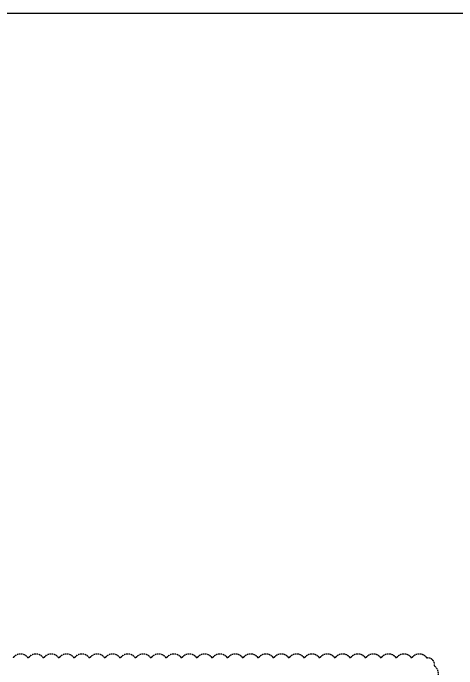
# Model space of a CAD drawing. Header units: millimetres. Extents: x 262481 to 2519995, y -394348 to 364571.
# Drawn here: x 2128707 to 2157644, y 166202 to 208962 of the extents above; entities that cross this region are included whole.
import ezdxf

# ---------------------------------------------------------------- set-up
doc = ezdxf.new("R2010")
doc.units = ezdxf.units.MM
doc.header["$LTSCALE"] = 65
doc.linetypes.add('XS-기초$0$HID', pattern=[2.3, 1.5, -0.8])
doc.layers.add('XS-기초$0$0106', color=30, linetype='XS-기초$0$HID', plot=False)
doc.layers.add('XS-기초$0$DEFPOINT', color=144, linetype='Continuous', plot=False)

msp = doc.modelspace()

# ---------------------------------------------------------------- linework, layer by layer
at = {"layer": 'XS-기초$0$0106'}
msp.add_lwpolyline([(2128691.5, 166909, -0.5205671), (2129691.5, 166909, -0.5205671), (2130691.5, 166909, -0.5205671), (2131691.5, 166909, -0.5205671), (2132691.5, 166909, -0.5205671), (2133691.5, 166909, -0.5205671), (2134691.5, 166909, -0.5205671), (2135691.5, 166909, -0.5205671), (2136691.5, 166909, -0.5205671), (2137691.5, 166909, -0.5205671), (2138691.5, 166909, -0.5205671), (2139691.5, 166909, -0.5205671), (2140691.5, 166909, -0.5205671), (2141691.5, 166909, -0.5205671), (2142691.5, 166909, -0.5205671), (2143691.5, 166909, -0.5205671), (2144691.5, 166909, -0.5205671), (2145691.5, 166909, -0.5205671), (2146691.5, 166909, -0.5205671), (2147691.5, 166909, -0.5205671), (2148691.5, 166909, -0.5205671), (2149691.5, 166909, -0.5205671), (2150691.5, 166909, -0.5205671), (2151691.5, 166909, -0.5205671), (2152691.5, 166909, -0.5205671), (2153691.5, 166909, -0.5205671), (2154691.5, 166909, -0.5205671), (2155691.5, 166909, -0.5205671), (2156178, 166395.5, -0.5205671), (2156178, 165395.5, -0.5205671)], format="xyb", dxfattribs=at)
at = {"layer": 'XS-기초$0$DEFPOINT'}
msp.add_lwpolyline([(2174605.4, -15017.7), (1979605.4, -15017.7), (1979605.4, 208962.3), (2174605.4, 208962.3)], close=True, dxfattribs=at)

doc.saveas('drawing.dxf')
